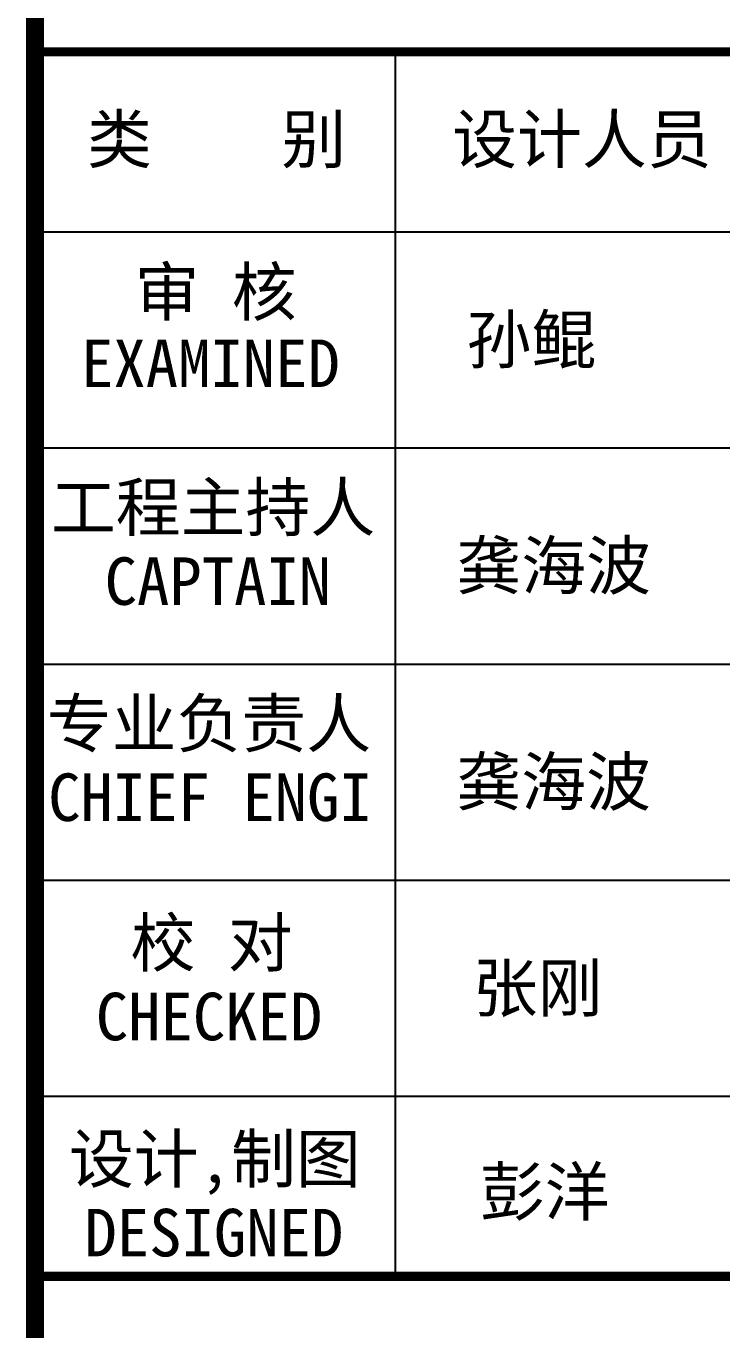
# Model space of a CAD drawing. Extents: x 32461 to 402082, y -617694 to 182569.
# Drawn here: x 181019 to 185250, y -472755 to -464823 of the extents above; entities that cross this region are included whole.
import ezdxf

# ---------------------------------------------------------------- set-up
doc = ezdxf.new("R2010")
doc.units = 0
doc.header["$LTSCALE"] = 1000
doc.header["$MEASUREMENT"] = 0
doc.layers.add('图框', color=4, linetype='CONTINUOUS')
doc.styles.add('STYLE-黑体', font='simhei.ttf')

msp = doc.modelspace()

# ---------------------------------------------------------------- linework, layer by layer
at = {"layer": '图框', "color": 0}
for p, q in [((181072.9, -466074.1), (187683.1, -466074.1)), ((181072.9, -466074.1), (187683.1, -466074.1)), ((181072.9, -467388.8), (187683.1, -467388.8)), ((181072.9, -468703.5), (187683.1, -468703.5)), ((181072.9, -470018.2), (187683.1, -470018.2)), ((181072.9, -471333), (187683.1, -471333))]:
    msp.add_line(p, q, dxfattribs=at)
at = {"layer": '图框', "color": 4, "const_width": 108.4}
msp.add_lwpolyline([(181072.9, -455351.9), (187683.1, -455351.9), (187683.1, -499351.9), (181072.9, -499351.9)], close=True, dxfattribs=at)
at = {"layer": '图框', "color": 0, "const_width": 55}
msp.add_lwpolyline([(181072.9, -464978.5), (187683.1, -464978.5), (187683.1, -476153.6), (181072.9, -476153.6)], close=True, dxfattribs=at)
at = {"layer": '图框', "color": 0}
for points in [[(183264.1, -466074.1), (183264.1, -464978.5)], [(183264.1, -472428.6), (183264.1, -466074.1)]]:
    msp.add_lwpolyline(points, dxfattribs=at)
at = {"layer": '图框', "color": 0, "const_width": 55}
msp.add_lwpolyline([(181072.9, -472428.6), (187683.1, -472428.6)], dxfattribs=at)

# ---------------------------------------------------------------- texts
at = {"layer": '图框', "color": 0, "style": 'STYLE-黑体'}
for s, p in [('类    别 ', (181388.9, -465655.2)), ('设计人员', (183609.3, -465655.2)), ('审 核', (181677.9, -466584.4)), ('EXAMINED ', (181352.7, -467018.7)), ('工程主持人', (181169, -467894.7)), ('CAPTAIN', (181496.2, -468343.9)), ('专业负责人', (181144.4, -469209.4)), ('CHIEF ENGI', (181152.9, -469658.7)), ('校 对', (181653.3, -470543.4)), ('CHECKED  ', (181442.3, -470992.6)), ('设计,制图', (181279.1, -471858.1)), ('DESIGNED ', (181373.6, -472307.3))]:
    msp.add_text(s, height=289.24, dxfattribs=at).set_placement(p)
at = {"layer": '图框', "color": 4, "style": 'STYLE-黑体'}
for s, p in [('孙鲲', (183696.6, -466874.5)), ('龚海波', (183634.7, -468249.3)), ('龚海波', (183634.7, -469564.1)), ('张刚', (183734.7, -470818.7)), ('彭洋', (183776.9, -472058.7))]:
    msp.add_text(s, height=289.24, dxfattribs=at).set_placement(p)

doc.saveas('drawing.dxf')
